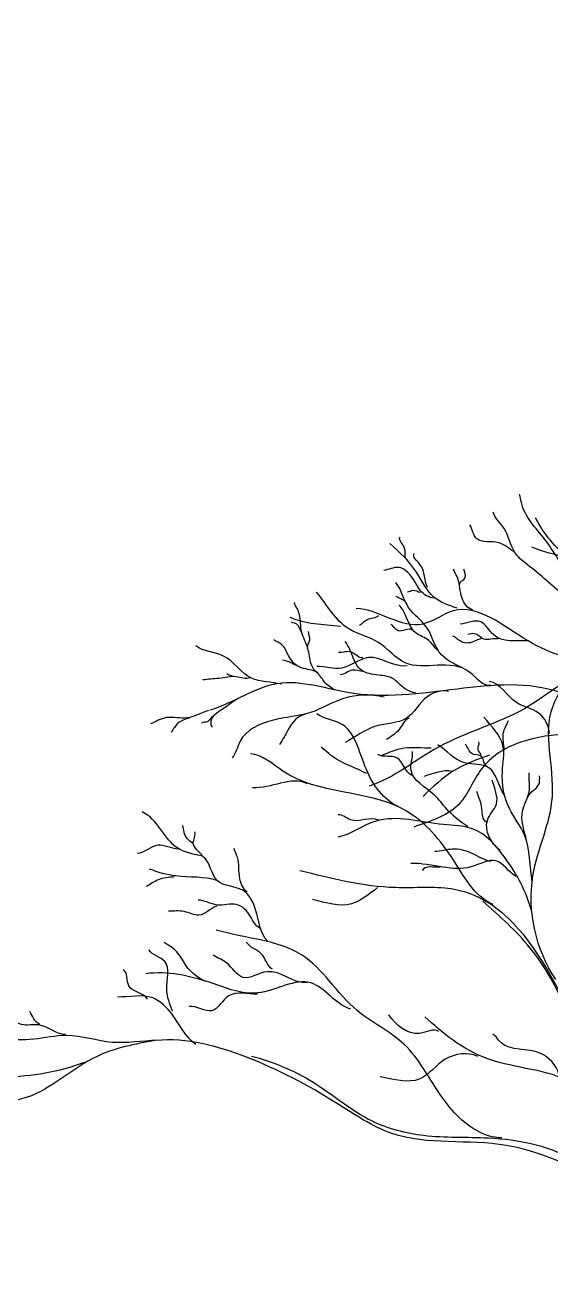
# Model space of a CAD drawing. Header units: millimetres. Extents: x 87938 to 265635, y 330093 to 434310.
# Drawn here: x 185433 to 186372, y 338105 to 340359 of the extents above; entities that cross this region are included whole.
import ezdxf

# ---------------------------------------------------------------- set-up
doc = ezdxf.new("R2010")
doc.units = ezdxf.units.MM

# ---------------------------------------------------------------- blocks, each defined once
blk = doc.blocks.new('A$C62A603CB')
blk.add_arc((635.4, 8883), 592.8, 270.105, 290.2556)
for points, start_tangent, end_tangent in [([(2713.1, 10296.7), (2645.2, 10435.8), (2525.5, 10736.3), (2223.5, 11085.8), (1933, 11562.6), (1765, 11912.7)], (-0.464863, 0.885383), (-0.946352, 0.323137)), ([(2246.5, 9356.5), (2214.9, 9391.5), (2174.4, 9444.2), (2126.6, 9474.5), (2089, 9503.8), (2070.9, 9562.1), (2047, 9614.9), (2015.7, 9661.4), (1955.8, 9755.6), (1950.9, 9776.5)], (-0.661723, 0.749748), (-0.365373, 0.930861)), ([(2083.3, 9509.8), (2033.8, 9544.3), (1982.4, 9587.9), (1938.3, 9629.4), (1911.6, 9689.2), (1883.8, 9730.6)], (-0.924546, 0.381071), (-0.29557, 0.955321)), ([(1936.3, 9630.2), (1898, 9652.8), (1841.6, 9663.3), (1824.2, 9699)], (-0.830598, 0.556873), (-0.490536, 0.871421)), ([(2229, 9441.5), (2161.1, 9556.9), (2081, 9612.6), (1991.8, 9716.5)], (-0.756093, 0.654464), (-0.462235, 0.886757)), ([(1664.8, 9608.7), (1656, 9643.2), (1646.4, 9667.5)], (-0.813787, 0.581163), (0.786657, 0.61739)), ([(2071.6, 9612.2), (1982.4, 9641.7)], (-0.914093, 0.405505), (-0.903123, 0.429383)), ([(1716.3, 9538.7), (1696.7, 9597.7), (1682.3, 9625.5)], (-0.467617, 0.883931), (0.593275, 0.805)), ([(1732.3, 9511.6), (1698.6, 9530), (1684.5, 9552.5), (1641.6, 9590.1), (1604.3, 9582.5)], (-0.995861, 0.090894), (-0.993226, -0.116199)), ([(1831.6, 9482.1), (1804.3, 9511.7), (1793.3, 9561.9), (1782.2, 9585.6)], (-0.986208, 0.165509), (-0.365373, 0.930861)), ([(1797.8, 9546.1), (1811.9, 9563.9), (1808.7, 9585.5)], (0.044026, 0.99903), (-0.297955, 0.95458)), ([(1806.6, 9333.9), (1746.1, 9373.6), (1713.9, 9437.2), (1668.5, 9486.2), (1635.5, 9551.8)], (-0.934784, 0.355218), (-0.611487, 0.791255)), ([(1436.8, 9321.1), (1419.3, 9343.3), (1410.4, 9383.6), (1394.7, 9426), (1389.2, 9469.7), (1376.2, 9500.5)], (-0.947822, 0.318799), (-0.330616, 0.943765)), ([(1877.1, 9289.1), (1823.2, 9322.8), (1658.9, 9346.5), (1590.8, 9398.5), (1515.2, 9433.1), (1433, 9527.2)], (-0.981258, -0.192699), (-0.634306, 0.773082)), ([(1663.9, 9495.7), (1635.8, 9515.9)], (-0.325266, 0.945623), (-0.834759, 0.550615)), ([(1698.4, 9526.3), (1678.9, 9531), (1664.7, 9527.1)], (-0.999547, 0.030084), (-0.999376, 0.035326)), ([(2206.7, 9358.5), (2062.6, 9363.2), (1973, 9402.3), (1781.4, 9478.9), (1704.1, 9445.4), (1533.6, 9484.9)], (-0.983522, -0.180786), (-0.999609, 0.02796)), ([(1741.6, 9378.7), (1719.5, 9403.1), (1687, 9422.5), (1659.8, 9467.9), (1643.6, 9493.6)], (-0.72397, 0.689832), (-0.739915, 0.672701)), ([(1493.8, 9439), (1426.6, 9446), (1365.3, 9462.5)], (-0.991174, 0.132565), (-0.909054, 0.416678)), ([(1395.3, 9424.4), (1382.2, 9445.5), (1368.8, 9449.9)], (-0.627486, 0.778628), (-0.866697, 0.498835)), ([(1590.5, 9467.6), (1561.8, 9456.3), (1542.7, 9441.5)], (-0.539537, -0.841962), (-0.887688, -0.460446)), ([(1676.8, 9429.9), (1641.1, 9428.3), (1622.6, 9443.9)], (-0.737553, 0.675289), (-0.954149, 0.299332)), ([(1971.9, 9403), (1885.2, 9417.5), (1851.9, 9450.9), (1799.7, 9444.7)], (-0.999939, -0.011037), (-0.979929, -0.199346)), ([(1479.3, 9277.4), (1452.4, 9298.9), (1432.5, 9322.3), (1388.1, 9336), (1361.1, 9365.2), (1344.4, 9392.7), (1324, 9405.1)], (-0.899024, 0.4379), (-0.843707, 0.536804)), ([(1409.5, 9383.3), (1415.5, 9405.1), (1412.2, 9426.2)], (-0.179406, 0.983775), (-0.068332, 0.997663)), ([(1859.4, 9408.1), (1838.9, 9402.4), (1803.3, 9399.8), (1780.2, 9414.7)], (-0.960196, 0.279326), (-0.942664, 0.333745)), ([(1896.6, 9406.7), (1859.8, 9407.1), (1836.1, 9420.7), (1818.8, 9418.5)], (-0.958101, 0.28643), (-0.984421, -0.175827)), ([(1343.2, 9291.8), (1266.8, 9307.3), (1195, 9363.8), (1124.8, 9389.9)], (-0.962175, 0.272432), (-0.775967, 0.630774)), ([(1551.4, 9359.1), (1521.8, 9373.7), (1488.8, 9372.7)], (-0.988358, -0.152147), (-0.99719, 0.074913)), ([(1685.3, 9269.6), (1660.2, 9279), (1627.1, 9306.4), (1585.1, 9315.8), (1543.2, 9330.8), (1526.6, 9359), (1505.5, 9401.3)], (-0.988798, 0.149262), (-0.624171, 0.781288)), ([(1378.7, 9340.1), (1346.2, 9353.5)], (-0.84422, 0.535996), (-0.991185, 0.132484)), ([(1664.2, 9339.1), (1565.5, 9359.9), (1497.2, 9333.1), (1433.7, 9336.8)], (-0.982519, -0.186163), (-0.999128, -0.041742)), ([(2688.5, 9094.2), (2395.8, 9213.2), (2297.1, 9342.4), (2117.6, 9325.9), (1963.5, 9229.4), (1744.1, 9131.3), (1567.1, 9031.8)], (-0.916749, 0.399465), (-0.952133, -0.305685)), ([(2043.5, 8537.8), (1985.2, 8802.8), (2035, 9005.5), (2035.6, 9234.3), (2088.2, 9342.4)], (-0.55882, 0.829289), (0.257308, 0.966329)), ([(1263.2, 9308.3), (1226.9, 9310.9), (1183.6, 9306.7), (1142.6, 9302.7)], (-0.933907, -0.357516), (-0.986288, -0.165036)), ([(2951, 8777.1), (2707.3, 9077.2), (2246.4, 9166.1), (2069.7, 9264.7), (1528.4, 9268.2), (1332.6, 9293.2), (1160.9, 9225.8)], (-0.655567, 0.755137), (-0.960341, -0.27883)), ([(1217.4, 9312.7), (1203.8, 9318.6)], (-0.929618, 0.368525), (-0.649379, 0.760465)), ([(1552.3, 9324.1), (1524.2, 9327.8), (1493, 9315.6)], (-0.98946, 0.144807), (-0.997766, -0.06681)), ([(1769.9, 9273.6), (1716.6, 9260.6), (1661.8, 9204.6), (1584.6, 9184.9), (1505.5, 9143.2)], (-0.975307, 0.220854), (-0.894973, -0.446121)), ([(2026.8, 9165.3), (1999.6, 9218.3), (1943.3, 9245), (1873.2, 9299)], (0.014017, 0.999902), (-0.986972, 0.160891)), ([(1244.3, 9261.6), (1192.6, 9227.8), (1163.1, 9197.2), (1166.9, 9181.9)], (-0.906944, -0.421251), (0.683503, -0.729948)), ([(1605.8, 9259), (1501.5, 9255.1), (1417.7, 9219.6), (1319.8, 9199.6), (1237.7, 9146.2), (1217.2, 9103.8)], (-0.98009, 0.198556), (-0.658337, -0.752723)), ([(1159, 9224.7), (1102.5, 9205.9), (1049.6, 9206.5), (1008.8, 9190.5)], (-0.976422, -0.21587), (-0.919081, -0.39407)), ([(1404, 9214.2), (1360.8, 9176.1), (1338.6, 9138.3)], (-0.999724, -0.023511), (-0.557647, -0.830078)), ([(1641.6, 8979.4), (1560, 9074.3), (1493.4, 9191.9), (1433.6, 9216.5)], (-0.910764, 0.412927), (-0.788011, 0.615661)), ([(1108.1, 9205.9), (1078.8, 9192.2), (1061.8, 9169.8)], (-0.947385, -0.320096), (-0.649706, -0.760186)), ([(1168.5, 9209.4), (1154.6, 9196.2), (1139.3, 9192.4)], (-0.94155, -0.336874), (-0.783965, -0.620805)), ([(1669.5, 9205), (1643.6, 9176.3), (1611.4, 9150.3)], (-0.96889, -0.247494), (-0.81058, -0.585627)), ([(1983.3, 8787), (1963.4, 8907.1), (1925.5, 8974.6), (1907.2, 9068.4), (1908.8, 9135), (1860, 9207.4)], (-0.160988, 0.986956), (-0.639702, 0.768623)), ([(1911.8, 9125.4), (1909.6, 9166.7), (1923.1, 9199.6)], (-0.022162, 0.999754), (0.358076, 0.933693)), ([(2221.2, 9166.1), (2079.9, 9164.3), (1853.8, 9075.5), (1794.1, 8983), (1681.5, 8927.3)], (-0.986833, -0.16174), (-0.939446, -0.342698)), ([(1883.4, 8729.7), (1777.3, 8850.9), (1650.4, 8974.7), (1346.6, 9070.3), (1264.1, 9114.1)], (-0.920867, 0.389878), (-0.9988, 0.048967)), ([(1560.9, 9063.8), (1483.8, 9100.4), (1445.6, 9131.6)], (-0.888343, 0.45918), (-0.70417, 0.710031)), ([(1725.3, 9128.8), (1656.3, 9128.5), (1595.2, 9108.3)], (-0.998793, -0.049113), (-0.923557, -0.383461)), ([(1819.8, 8928.4), (1764.7, 8973.8), (1733.7, 9008.8), (1674.1, 9071.3), (1677.7, 9120.1)], (-0.86723, 0.497908), (-0.080919, 0.996721)), ([(1912.1, 9009.8), (1872.6, 9078.8), (1811.1, 9091.4), (1742.5, 9137.5)], (-0.587064, 0.80954), (-0.826075, 0.56356)), ([(1869.4, 9080.5), (1852.7, 9107.8), (1829, 9114.8), (1812.3, 9139)], (-0.915797, 0.401642), (-0.740629, 0.671915)), ([(1852.8, 9111), (1845.2, 9125.5), (1847.3, 9144.4)], (-0.313563, 0.949568), (-0.277882, 0.960615)), ([(1676.2, 9059), (1638.2, 9103.9), (1589.6, 9112.5)], (-0.912267, 0.409597), (-0.853628, 0.520883)), ([(1408.6, 9037.3), (1269.7, 9027.7)], (-0.87679, 0.480873), (-0.995673, 0.092928)), ([(1779.4, 9069.4), (1707.6, 9056.5)], (-0.977162, 0.212494), (-0.957589, -0.288137)), ([(1968, 8899.1), (1958.6, 8967.4), (1975.6, 9017.7), (1975.2, 9065.2)], (-0.280972, 0.959716), (0.024645, 0.999696)), ([(1972.2, 9004.4), (1999.9, 9036.1), (2002, 9058.2)], (0.378028, 0.925794), (-0.105797, 0.994388)), ([(1866.4, 8939.5), (1855.1, 8974), (1841.6, 9018.3)], (-0.890138, 0.455691), (-0.315039, 0.949079)), ([(1901.3, 8867.1), (1869, 8944.3), (1892, 8985.3), (1881.4, 9046.7)], (-0.786209, 0.617961), (-0.266928, 0.963717)), ([(1142, 8853.3), (1078.7, 8873.2), (987.5, 8965.7)], (-0.982042, 0.188663), (-0.922894, 0.385054)), ([(1981.1, 8715.7), (1915.1, 8847.3), (1830.3, 8923), (1756.9, 8933.4), (1583.8, 8942.1), (1487.5, 8901.1)], (-0.274769, 0.96151), (-0.975885, -0.218286)), ([(1591.3, 8944.9), (1519.4, 8945.6), (1488, 8958.6)], (-0.888079, 0.459691), (-0.994205, -0.107502)), ([(1116.8, 8886.3), (1094.5, 8914.2), (1090.7, 8931.6)], (-0.872767, 0.488137), (-0.526041, 0.850459)), ([(1141.8, 8852.7), (1118.3, 8886.3), (1121.9, 8915)], (-0.520268, 0.854003), (-0.420739, 0.907182)), ([(1079.5, 8871), (1027.4, 8880.9), (975.2, 8859.6)], (-0.999894, 0.014548), (-0.997385, -0.072271)), ([(1256, 8760.7), (1236.8, 8795.7), (1230.9, 8850.5), (1222.9, 8872.2)], (-0.770822, 0.637051), (-0.197465, 0.98031)), ([(1878.7, 8839), (1830.3, 8859.7), (1779.2, 8870.7), (1735, 8864.6)], (-0.984322, 0.176381), (-0.999044, -0.043709)), ([(1308.4, 8635.3), (1278.1, 8713.5), (1243.9, 8765.9), (1179.9, 8790.1), (1142.7, 8852.3)], (-0.715667, 0.698442), (-0.80809, 0.589059)), ([(1941.3, 8800.8), (1890.9, 8841.1), (1827, 8825.6), (1756.1, 8824.9), (1673.2, 8834.3)], (-0.829876, 0.557948), (-0.999537, -0.03044)), ([(1748.7, 8825.1), (1702.1, 8816.5)], (-0.993417, -0.114551), (-0.496451, -0.868065)), ([(1070.1, 8799.8), (1028.2, 8792.2), (999, 8775.7)], (-0.997231, -0.074363), (-0.863935, -0.503603)), ([(1179.4, 8790.5), (1073.8, 8802.3), (1006.4, 8820.1)], (-0.94939, 0.314099), (-0.923413, 0.383808)), ([(3085.3, 7081.4), (2938.2, 7465.3), (2535.3, 7766.1), (2167, 8259.9), (1776.7, 8769.1), (1635.1, 8772.5), (1390, 8815.8)], (-0.44236, 0.896838), (-0.9714, 0.237451)), ([(1288.4, 8669.4), (1264.6, 8698.7), (1227.9, 8729.8), (1179.1, 8728.1), (1130.5, 8740.8)], (-0.922673, 0.385583), (-0.999787, -0.020623)), ([(1177.6, 8725.3), (1132.4, 8702), (1095.2, 8711.6), (1055, 8712.6)], (-0.936062, -0.351835), (-0.998851, 0.047921)), ([(1905.6, 8133.8), (1784.7, 8198.1), (1706.7, 8309.6), (1656.7, 8372.1), (1536.3, 8458.9), (1394.6, 8601), (1176.8, 8664.4)], (-0.999989, 0.004646), (-0.954421, 0.298462)), ([(1151.1, 8532.8), (1100.4, 8572.8), (1078.6, 8605.6), (1043.8, 8632.3)], (-0.93779, 0.347202), (-0.867443, 0.497536)), ([(1319.6, 8564.2), (1291.4, 8603.6), (1253.5, 8633.5)], (-0.808662, 0.588273), (-0.513902, 0.857849)), ([(1065.3, 8457.6), (1050.6, 8512.8), (1045.8, 8583.8), (1004.6, 8613.9)], (-0.377973, 0.925817), (-0.533745, 0.845646)), ([(1409, 8529.7), (1306.5, 8558), (1244.8, 8543.4), (1203.8, 8579.9), (1168.8, 8600.1)], (-0.995727, -0.092346), (-0.839218, 0.543795)), ([(1001.5, 8488.2), (954, 8521.6), (938.9, 8563.9)], (-0.52207, 0.852903), (-0.865474, 0.500955)), ([(1520.2, 8462.5), (1418.6, 8529.5), (1282.6, 8503.9), (1163.8, 8529.3), (996.7, 8552.8)], (-0.963154, 0.268952), (-0.99211, -0.125372)), ([(1282.5, 8500.6), (1208.2, 8496), (1165.3, 8458.4), (1107.5, 8469.5)], (-0.999741, -0.022747), (-0.992208, -0.124596)), ([(791.9, 8397.3), (723.3, 8422), (679.3, 8423.1), (628, 8470.5), (593.1, 8498.6)], (-0.998824, 0.04848), (-0.832764, 0.553629)), ([(1124.4, 8372.3), (1065, 8447.9), (1014.5, 8491.1), (924.3, 8493.3)], (-0.810479, 0.585767), (-0.999696, 0.024645)), ([(725.4, 8424.1), (701, 8456.2)], (-0.886062, 0.463566), (-0.448442, 0.893812)), ([(1745, 8405.4), (1695.9, 8400.4), (1617.5, 8448.3)], (-0.84452, 0.535524), (-0.551066, 0.834462)), ([(1026.1, 8382.8), (910.9, 8377.6), (793.9, 8395.1), (634.5, 8394.9), (582.8, 8423.4)], (-0.999509, -0.031328), (-0.989609, 0.143786)), ([(1020.8, 8382.7), (870.7, 8341), (705, 8241.5), (414, 8228.8), (270.5, 8220.4)], (-0.98217, -0.187993), (-0.999222, -0.039434)), ([(2285.2, 7994.2), (1917, 8114.6), (1625.3, 8145), (1483.5, 8222.7), (1254.2, 8339.7), (1023.2, 8382.5)], (-0.987815, 0.155633), (-0.994971, -0.100168)), ([(2051.5, 8296.8), (2003.8, 8350), (1903.5, 8377), (1882.5, 8398.9)], (-0.292417, 0.956291), (-0.837109, 0.547036)), ([(2272, 8020.9), (2147.1, 8055.4), (1986.3, 8117), (1871.4, 8132.9), (1706.7, 8139.6), (1574, 8176.9), (1424.5, 8274.9), (1266.4, 8341.5)], (-0.999596, -0.028416), (-0.972827, 0.231532)), ([(1844.4, 8341.7), (1761.6, 8334.5), (1696.1, 8284.1), (1595.2, 8289.7)], (-0.901453, 0.432878), (-0.982049, 0.188625))]:
    blk.add_spline(points, degree=3, dxfattribs=dict(start_tangent=start_tangent, end_tangent=end_tangent))
blk.add_open_spline([(2719.3, 10360.9), (2726.2, 10337.4), (2652.5, 10468.9), (2595, 10664.9), (2445.1, 10904.2), (2230.7, 11082.7), (2011.7, 11361.2), (1921.3, 11578.4), (1910.6, 11715.3), (1874.5, 11793.5)], degree=3, knots=[0.0130988, 0.0130988, 0.0130988, 0.0130988, 0.0433306, 0.1001931, 0.1301215, 0.2053601, 0.2597158, 0.334455, 0.3375308, 0.3375308, 0.3375308, 0.3375308])
for points, start_tangent in [([(1791.5, 9486.1), (1732, 9514.4), (1687.8, 9577.8), (1620.1, 9651.3)], (-0.994899, -0.100878)), ([(1588.3, 8773), (1522.3, 8731.4), (1422.9, 8742.5)], (-0.655208, 0.755449)), ([(2195.3, 8170.9), (2084.6, 8274.5), (1871.9, 8334.9), (1781.2, 8383), (1709.2, 8443)], (-0.972323, 0.233641))]:
    blk.add_spline(points, degree=3, dxfattribs=dict(start_tangent=start_tangent))
for points, end_tangent in [([(1874.5, 9110.6), (1782.6, 9070.7), (1704.6, 9005.5)], (-0.919908, -0.392135)), ([(3084.2, 7018), (3039.9, 7145), (2973.8, 7360.4), (2873.4, 7526.8), (2665.4, 7664.9), (2429.5, 7840.2), (2243, 8082.3), (2118.9, 8349), (1978.2, 8618.4), (1857.6, 8737.8)], (-0.987978, 0.154594))]:
    blk.add_spline(points, degree=3, dxfattribs=dict(end_tangent=end_tangent))

msp = doc.modelspace()

# ---------------------------------------------------------------- block references
at = {"xscale": 0.7, "yscale": 0.7, "zscale": 0.7}
msp.add_blockref('A$C62A603CB', (184950.7, 332677.3), dxfattribs=at)

doc.saveas('drawing.dxf')
